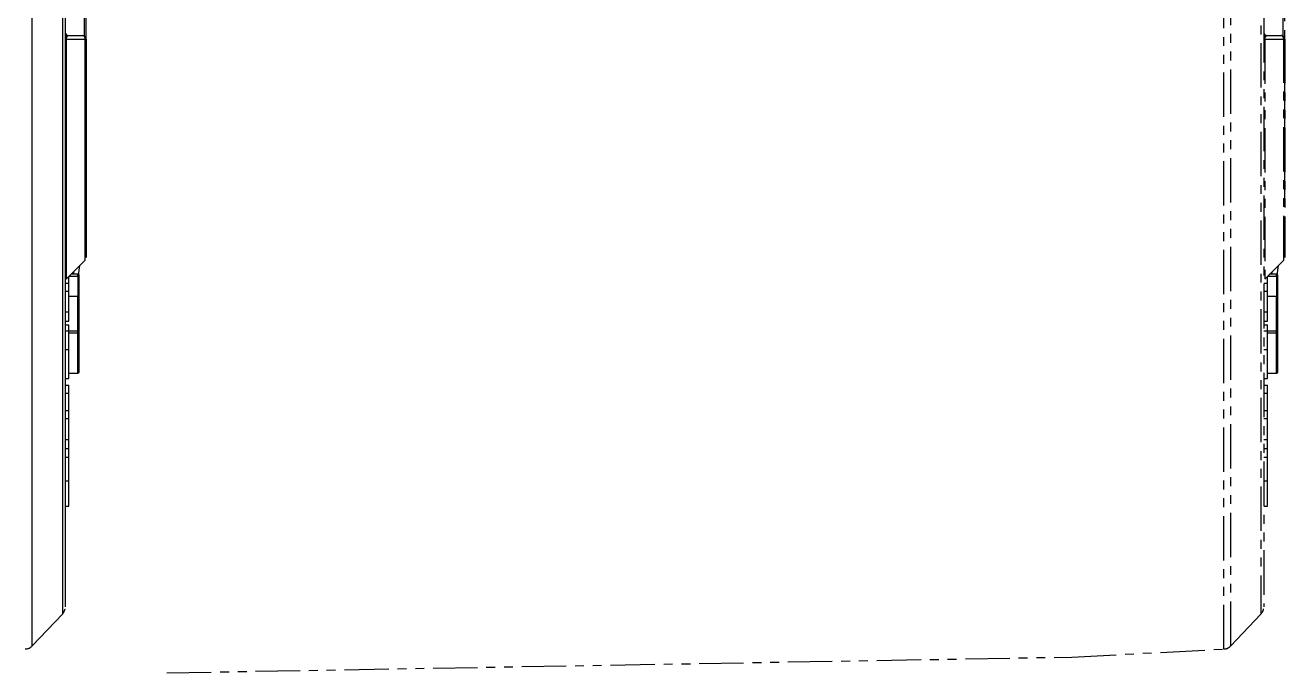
# Model space of a CAD drawing. Header units: millimetres. Extents: x 2687 to 4367, y 1046 to 2234.
# Drawn here: x 3773.8 to 3954.1, y 1420.2 to 1513 of the extents above; entities that cross this region are included whole.
import ezdxf

# ---------------------------------------------------------------- set-up
doc = ezdxf.new("R2010")
doc.units = ezdxf.units.MM
doc.linetypes.add('PHANTOM', pattern=[12.7, 6.35, -1.27, 1.27, -1.27, 1.27, -1.27])

msp = doc.modelspace()

# ---------------------------------------------------------------- linework, layer by layer
at = {"color": 7, "linetype": 'Continuous', "lineweight": 25}
for p, q in [((3782.39, 1510.933), (3779.682, 1510.935)), ((3779.915, 1511.434), (3780.036, 1511.464)), ((3780.036, 1511.464), (3782.036, 1511.464)), ((3782.39, 1510.002), (3782.39, 1510.933)), ((3782.519, 1488.115), (3782.529, 1488.117)), ((3782.472, 1485.404), (3782.496, 1485.332)), ((3782.509, 1485.301), (3782.49, 1485.364)), ((3782.536, 1485.119), (3782.511, 1485.294)), ((3782.519, 1485.265), (3782.512, 1485.289)), ((3779.682, 1476.61), (3782.389, 1479.317)), ((3781.42, 1477.156), (3781.638, 1478.566)), ((3780.036, 1476.039), (3780.036, 1476.964)), ((3780.111, 1477.039), (3781.335, 1477.039)), ((3781.335, 1477.293), (3780.365, 1477.293)), ((3781.335, 1477.296), (3780.368, 1477.296)), ((3780.732, 1477.296), (3780.732, 1477.66)), ((3780.735, 1477.296), (3780.735, 1477.663)), ((3781.335, 1477.293), (3781.335, 1477.296)), ((3779.536, 1476.039), (3780.036, 1476.039)), ((3779.536, 1474.894), (3780.036, 1474.894)), ((3780.036, 1474.894), (3780.036, 1476.039)), ((3780.036, 1471.876), (3780.036, 1474.894)), ((3781.335, 1474.114), (3780.036, 1474.114)), ((3781.335, 1469.182), (3781.335, 1474.114)), ((3781.536, 1469.04), (3781.535, 1473.973)), ((3780.036, 1471.876), (3779.536, 1471.876)), ((3779.536, 1470.588), (3780.036, 1470.588)), ((3779.536, 1470.062), (3780.036, 1470.062)), ((3780.036, 1469.216), (3780.036, 1470.062)), ((3779.536, 1469.216), (3780.036, 1469.216)), ((3780.036, 1466.54), (3780.036, 1469.216)), ((3780.036, 1469.182), (3781.335, 1469.182)), ((3780.036, 1468.928), (3781.335, 1468.928)), ((3781.536, 1465.902), (3781.536, 1469.04)), ((3779.536, 1466.54), (3780.036, 1466.54)), ((3781.535, 1463.313), (3781.536, 1465.902)), ((3779.536, 1462.356), (3780.036, 1462.356)), ((3780.036, 1463.147), (3781.335, 1463.147)), ((3780.036, 1463.113), (3781.335, 1463.113)), ((3779.536, 1461.395), (3780.036, 1461.395)), ((3779.536, 1460.252), (3780.036, 1460.252)), ((3780.036, 1457.791), (3780.036, 1460.252)), ((3779.536, 1457.791), (3780.036, 1457.791)), ((3780.036, 1456.647), (3780.036, 1457.791)), ((3779.536, 1456.647), (3780.036, 1456.647)), ((3780.036, 1453.628), (3780.036, 1456.647)), ((3779.536, 1453.628), (3780.036, 1453.628)), ((3779.536, 1452.35), (3780.036, 1452.35)), ((3779.536, 1451.105), (3780.036, 1451.105)), ((3779.536, 1447.696), (3780.036, 1447.696)), ((3780.036, 1444.084), (3780.036, 1447.696)), ((3779.536, 1444.084), (3780.036, 1444.084)), ((3774.8, 1424.088), (3779.124, 1428.645))]:
    msp.add_line(p, q, dxfattribs=at)
at = {"color": 7, "linetype": 'PHANTOM', "lineweight": 25}
for p, q in [((3953.938, 1510.933), (3951.231, 1510.935)), ((3951.463, 1511.434), (3951.584, 1511.464)), ((3951.584, 1511.464), (3953.584, 1511.464)), ((3953.938, 1510.002), (3953.938, 1510.933)), ((3954.067, 1488.115), (3954.078, 1488.117)), ((3954.02, 1485.404), (3954.045, 1485.332)), ((3954.057, 1485.301), (3954.039, 1485.364)), ((3954.084, 1485.119), (3954.06, 1485.294)), ((3954.067, 1485.265), (3954.061, 1485.289)), ((3951.231, 1476.61), (3953.938, 1479.317)), ((3952.969, 1477.156), (3953.187, 1478.566)), ((3951.584, 1476.039), (3951.584, 1476.964)), ((3951.66, 1477.039), (3952.884, 1477.039)), ((3952.884, 1477.293), (3951.913, 1477.293)), ((3952.884, 1477.296), (3951.916, 1477.296)), ((3952.281, 1477.296), (3952.281, 1477.66)), ((3952.284, 1477.296), (3952.284, 1477.663)), ((3952.884, 1477.293), (3952.884, 1477.296)), ((3951.084, 1476.039), (3951.584, 1476.039)), ((3951.084, 1474.894), (3951.584, 1474.894)), ((3951.584, 1474.894), (3951.584, 1476.039)), ((3951.584, 1471.876), (3951.584, 1474.894)), ((3952.884, 1474.114), (3951.584, 1474.114)), ((3952.884, 1469.182), (3952.884, 1474.114)), ((3953.084, 1469.04), (3953.084, 1473.973)), ((3951.584, 1471.876), (3951.084, 1471.876)), ((3951.084, 1470.588), (3951.584, 1470.588)), ((3951.084, 1470.062), (3951.584, 1470.062)), ((3951.584, 1469.216), (3951.584, 1470.062)), ((3951.084, 1469.216), (3951.584, 1469.216)), ((3951.584, 1466.54), (3951.584, 1469.216)), ((3951.584, 1469.182), (3952.884, 1469.182)), ((3951.584, 1468.928), (3952.884, 1468.928)), ((3953.084, 1465.902), (3953.084, 1469.04)), ((3951.084, 1466.54), (3951.584, 1466.54)), ((3953.084, 1463.313), (3953.084, 1465.902)), ((3951.084, 1462.356), (3951.584, 1462.356)), ((3951.584, 1463.147), (3952.884, 1463.147)), ((3951.584, 1463.113), (3952.884, 1463.113)), ((3951.084, 1461.395), (3951.584, 1461.395)), ((3951.084, 1460.252), (3951.584, 1460.252)), ((3951.584, 1457.791), (3951.584, 1460.252)), ((3951.084, 1457.791), (3951.584, 1457.791)), ((3951.584, 1456.647), (3951.584, 1457.791)), ((3951.084, 1456.647), (3951.584, 1456.647)), ((3951.584, 1453.628), (3951.584, 1456.647)), ((3951.084, 1453.628), (3951.584, 1453.628)), ((3951.084, 1452.35), (3951.584, 1452.35)), ((3951.084, 1451.105), (3951.584, 1451.105)), ((3951.084, 1447.696), (3951.584, 1447.696)), ((3951.584, 1444.084), (3951.584, 1447.696)), ((3951.084, 1444.084), (3951.584, 1444.084)), ((3946.348, 1424.088), (3950.672, 1428.645)), ((3923.61, 1422.484), (3945.339, 1423.623)), ((3794.084, 1420.223), (3923.61, 1422.484))]:
    msp.add_line(p, q, dxfattribs=at)
at = {"color": 7, "linetype": 'PHANTOM', "lineweight": 25, "flags": 128}
for points in [[(3945.339, 1423.623), (3945.339, 1423.631), (3945.339, 1423.884), (3945.339, 1424.485), (3945.339, 1425.434), (3945.339, 1426.726), (3945.339, 1428.356), (3945.339, 1430.318), (3945.339, 1432.605), (3945.339, 1435.207), (3945.339, 1438.114), (3945.339, 1441.316), (3945.339, 1444.799), (3945.339, 1448.551), (3945.339, 1452.556), (3945.339, 1456.8), (3945.339, 1461.265), (3945.339, 1465.934), (3945.339, 1470.79), (3945.339, 1475.813), (3945.339, 1480.984), (3945.339, 1486.283), (3945.339, 1491.689), (3945.339, 1497.182), (3945.339, 1502.739), (3945.339, 1508.341), (3945.339, 1513.964), (3945.339, 1519.587), (3945.339, 1525.188), (3945.339, 1530.746), (3945.339, 1536.238), (3945.339, 1541.645), (3945.339, 1546.944), (3945.339, 1552.115), (3945.339, 1557.138), (3945.339, 1561.993), (3945.339, 1566.663), (3945.339, 1571.128), (3945.339, 1575.371), (3945.339, 1579.376), (3945.339, 1583.128), (3945.339, 1586.611), (3945.339, 1589.813), (3945.339, 1592.72), (3945.339, 1595.323), (3945.339, 1597.609), (3945.339, 1599.571), (3945.339, 1601.202), (3945.339, 1602.493), (3945.339, 1603.442), (3945.339, 1604.044), (3945.339, 1604.296), (3945.339, 1604.305)], [(3946.348, 1424.088), (3946.348, 1424.1), (3946.348, 1424.372), (3946.348, 1425.005), (3946.348, 1425.997), (3946.348, 1427.342), (3946.348, 1429.036), (3946.348, 1431.072), (3946.348, 1433.442), (3946.348, 1436.135), (3946.349, 1439.143), (3946.349, 1442.451), (3946.349, 1446.047), (3946.349, 1449.917), (3946.349, 1454.044), (3946.349, 1458.413), (3946.349, 1463.005), (3946.349, 1467.802), (3946.349, 1472.785), (3946.349, 1477.934), (3946.349, 1483.228), (3946.349, 1488.646), (3946.349, 1494.166), (3946.349, 1499.765), (3946.349, 1505.422), (3946.349, 1511.113), (3946.349, 1516.815), (3946.349, 1522.506), (3946.349, 1528.162), (3946.349, 1533.762), (3946.349, 1539.281), (3946.349, 1544.699), (3946.349, 1549.993), (3946.349, 1555.142), (3946.349, 1560.125), (3946.349, 1564.923), (3946.349, 1569.515), (3946.349, 1573.883), (3946.349, 1578.011), (3946.349, 1581.88), (3946.349, 1585.477), (3946.349, 1588.785), (3946.348, 1591.792), (3946.348, 1594.486), (3946.348, 1596.855), (3946.348, 1598.891), (3946.348, 1600.585), (3946.348, 1601.931), (3946.348, 1602.922), (3946.348, 1603.555), (3946.348, 1603.828), (3946.348, 1603.839)], [(3950.672, 1599.283), (3950.672, 1599.275), (3950.672, 1599.022), (3950.672, 1598.41), (3950.672, 1597.443), (3950.672, 1596.124), (3950.672, 1594.46), (3950.672, 1592.457), (3950.672, 1590.123), (3950.672, 1587.469), (3950.672, 1584.505), (3950.672, 1581.245), (3950.672, 1577.701), (3950.672, 1573.889), (3950.672, 1569.824), (3950.672, 1565.525), (3950.672, 1561.008), (3950.672, 1556.293), (3950.672, 1551.401), (3950.672, 1546.35), (3950.673, 1541.163), (3950.673, 1535.862), (3950.673, 1530.469), (3950.673, 1525.006), (3950.673, 1519.496), (3950.673, 1513.964), (3950.673, 1508.431), (3950.673, 1502.922), (3950.673, 1497.459), (3950.673, 1492.065), (3950.673, 1486.764), (3950.672, 1481.577), (3950.672, 1476.527), (3950.672, 1471.634), (3950.672, 1466.919), (3950.672, 1462.403), (3950.672, 1458.103), (3950.672, 1454.039), (3950.672, 1450.227), (3950.672, 1446.683), (3950.672, 1443.422), (3950.672, 1440.459), (3950.672, 1437.804), (3950.672, 1435.471), (3950.672, 1433.467), (3950.672, 1431.803), (3950.672, 1430.485), (3950.672, 1429.517), (3950.672, 1428.906), (3950.672, 1428.652), (3950.672, 1428.645)], [(3953.795, 1516.51), (3953.795, 1513.964), (3953.795, 1511.416)], [(3951.231, 1510.935), (3951.231, 1507.171), (3951.231, 1503.478), (3951.231, 1499.893), (3951.231, 1496.453), (3951.231, 1493.194), (3951.231, 1490.15), (3951.231, 1487.351), (3951.231, 1484.828), (3951.231, 1482.606), (3951.231, 1480.707), (3951.231, 1479.152), (3951.231, 1477.957), (3951.231, 1477.134), (3951.231, 1476.691), (3951.231, 1476.61)], [(3953.938, 1479.317), (3953.938, 1479.4), (3953.938, 1479.817), (3953.938, 1480.582), (3953.938, 1481.688), (3953.938, 1483.123), (3953.938, 1484.872), (3953.938, 1486.917), (3953.938, 1489.239), (3953.938, 1491.812), (3953.938, 1494.612), (3953.938, 1497.608), (3953.938, 1500.771), (3953.938, 1504.069), (3953.938, 1507.468), (3953.938, 1510.002)], [(3952.884, 1477.234), (3952.884, 1477.247), (3952.884, 1477.258), (3952.884, 1477.268), (3952.884, 1477.276), (3952.884, 1477.283), (3952.884, 1477.288), (3952.884, 1477.291), (3952.884, 1477.293)], [(3952.884, 1477.039), (3952.884, 1477.065), (3952.884, 1477.091), (3952.884, 1477.118), (3952.884, 1477.143), (3952.884, 1477.169), (3952.884, 1477.192), (3952.884, 1477.214), (3952.884, 1477.234)], [(3952.884, 1477.039), (3952.884, 1476.651), (3952.884, 1476.257), (3952.884, 1475.861), (3952.884, 1475.473), (3952.884, 1475.097), (3952.884, 1474.742), (3952.884, 1474.412), (3952.884, 1474.114)], [(3952.884, 1468.928), (3952.884, 1468.959), (3952.884, 1468.991), (3952.884, 1469.025), (3952.884, 1469.06), (3952.884, 1469.093), (3952.884, 1469.126), (3952.884, 1469.156), (3952.884, 1469.182)], [(3952.884, 1468.928), (3952.923, 1468.931), (3952.96, 1468.937), (3952.995, 1468.947), (3953.025, 1468.961), (3953.05, 1468.978), (3953.069, 1468.998), (3953.08, 1469.019), (3953.084, 1469.04)], [(3952.884, 1463.147), (3952.884, 1463.743), (3952.884, 1464.378), (3952.884, 1465.051), (3952.884, 1465.76), (3952.884, 1466.505), (3952.884, 1467.282), (3952.884, 1468.09), (3952.884, 1468.928)], [(3952.884, 1463.171), (3952.884, 1463.149), (3952.884, 1463.132), (3952.884, 1463.12), (3952.884, 1463.114), (3952.884, 1463.113)], [(3952.884, 1463.113), (3952.884, 1463.113), (3952.884, 1463.119), (3952.884, 1463.13), (3952.884, 1463.147)]]:
    msp.add_lwpolyline(points, dxfattribs=at)
at = {"color": 7, "linetype": 'Continuous', "lineweight": 25, "flags": 128}
for points in [[(3774.8, 1424.088), (3774.8, 1424.1), (3774.8, 1424.372), (3774.8, 1425.005), (3774.8, 1425.997), (3774.8, 1427.342), (3774.8, 1429.036), (3774.8, 1431.072), (3774.8, 1433.442), (3774.8, 1436.135), (3774.8, 1439.143), (3774.8, 1442.451), (3774.8, 1446.047), (3774.8, 1449.917), (3774.8, 1454.044), (3774.8, 1458.413), (3774.8, 1463.005), (3774.8, 1467.802), (3774.8, 1472.785), (3774.8, 1477.934), (3774.8, 1483.228), (3774.8, 1488.646), (3774.8, 1494.166), (3774.8, 1499.765), (3774.8, 1505.422), (3774.8, 1511.113), (3774.8, 1516.815)], [(3782.247, 1516.51), (3782.247, 1513.964), (3782.247, 1511.416)], [(3779.124, 1513.964), (3779.124, 1508.431), (3779.124, 1502.922), (3779.124, 1497.459), (3779.124, 1492.065), (3779.124, 1486.764), (3779.124, 1481.577), (3779.124, 1476.527), (3779.124, 1471.634), (3779.124, 1466.919), (3779.124, 1462.403), (3779.124, 1458.103), (3779.124, 1454.039), (3779.124, 1450.227), (3779.124, 1446.683), (3779.124, 1443.422), (3779.124, 1440.459), (3779.124, 1437.804), (3779.124, 1435.471), (3779.124, 1433.467), (3779.124, 1431.803), (3779.124, 1430.485), (3779.124, 1429.517), (3779.124, 1428.906), (3779.124, 1428.652), (3779.124, 1428.645)], [(3779.682, 1510.935), (3779.682, 1507.171), (3779.682, 1503.478), (3779.682, 1499.893), (3779.682, 1496.453), (3779.682, 1493.194), (3779.682, 1490.15), (3779.682, 1487.351), (3779.682, 1484.828), (3779.682, 1482.606), (3779.682, 1480.707), (3779.682, 1479.152), (3779.682, 1477.957), (3779.682, 1477.134), (3779.682, 1476.691), (3779.682, 1476.61)], [(3782.389, 1479.317), (3782.389, 1479.4), (3782.389, 1479.817), (3782.389, 1480.582), (3782.389, 1481.688), (3782.389, 1483.123), (3782.389, 1484.872), (3782.389, 1486.917), (3782.39, 1489.239), (3782.39, 1491.812), (3782.39, 1494.612), (3782.39, 1497.608), (3782.39, 1500.771), (3782.39, 1504.069), (3782.39, 1507.468), (3782.39, 1510.002)], [(3781.335, 1477.234), (3781.335, 1477.247), (3781.335, 1477.258), (3781.335, 1477.268), (3781.335, 1477.276), (3781.335, 1477.283), (3781.335, 1477.288), (3781.335, 1477.291), (3781.335, 1477.293)], [(3781.335, 1477.039), (3781.335, 1477.065), (3781.335, 1477.091), (3781.335, 1477.118), (3781.335, 1477.143), (3781.335, 1477.169), (3781.335, 1477.192), (3781.335, 1477.214), (3781.335, 1477.234)], [(3781.335, 1477.039), (3781.335, 1476.651), (3781.335, 1476.257), (3781.335, 1475.861), (3781.335, 1475.473), (3781.335, 1475.097), (3781.335, 1474.742), (3781.335, 1474.412), (3781.335, 1474.114)], [(3781.335, 1463.147), (3781.335, 1463.743), (3781.335, 1464.378), (3781.335, 1465.051), (3781.335, 1465.76), (3781.335, 1466.505), (3781.335, 1467.282), (3781.335, 1468.09), (3781.335, 1468.928)], [(3781.335, 1468.928), (3781.335, 1468.959), (3781.335, 1468.991), (3781.335, 1469.025), (3781.335, 1469.06), (3781.335, 1469.093), (3781.335, 1469.126), (3781.335, 1469.156), (3781.335, 1469.182)], [(3781.335, 1468.928), (3781.375, 1468.931), (3781.412, 1468.937), (3781.447, 1468.947), (3781.477, 1468.961), (3781.502, 1468.978), (3781.52, 1468.998), (3781.532, 1469.019), (3781.536, 1469.04)], [(3781.335, 1463.171), (3781.335, 1463.149), (3781.335, 1463.132), (3781.335, 1463.12), (3781.335, 1463.114), (3781.335, 1463.113)], [(3781.335, 1463.113), (3781.335, 1463.113), (3781.335, 1463.119), (3781.335, 1463.13), (3781.335, 1463.147)]]:
    msp.add_lwpolyline(points, dxfattribs=at)
at = {"color": 7, "linetype": 'Continuous', "lineweight": 25}
for centre, radius, start, end in [((3780.036, 1511.964), 0.5, 180, 270.00004), ((3782.036, 1510.964), 0.5, 360, 90), ((3782.408, 1511.209), 0.277, 266.22785, 297.62362), ((3781.335, 1477.096), 0.2, 360, 90), ((3781.336, 1477.093), 0.2, 0.01246, 90.01247), ((3781.382, 1477.266), 0.232, 258.43864, 311.54119), ((3781.36, 1473.938), 0.179, 11.42145, 98.04956), ((3781.361, 1469.005), 0.179, 11.42145, 98.04956), ((3781.351, 1463.332), 0.185, 265.15004, 354.14429)]:
    msp.add_arc(centre, radius, start, end, dxfattribs=at)
at = {"color": 7, "linetype": 'PHANTOM', "lineweight": 25}
for centre, radius, start, end in [((3951.584, 1511.964), 0.5, 180, 270.00004), ((3953.584, 1510.964), 0.5, 360, 90), ((3953.956, 1511.209), 0.277, 266.22785, 297.62362), ((3952.884, 1477.096), 0.2, 360, 90), ((3952.884, 1477.093), 0.2, 0.01246, 90.01247), ((3952.93, 1477.266), 0.232, 258.43864, 311.54119), ((3952.909, 1473.938), 0.179, 11.42145, 98.04956), ((3952.909, 1469.005), 0.179, 11.42145, 98.04956), ((3952.9, 1463.332), 0.185, 265.15004, 354.14429)]:
    msp.add_arc(centre, radius, start, end, dxfattribs=at)
at = {"color": 7, "linetype": 'Continuous', "lineweight": 25}
msp.add_open_spline([(3782.536, 1488.119), (3782.536, 1488.884), (3782.536, 1490.414), (3782.536, 1493.14), (3782.536, 1496.135), (3782.536, 1499.389), (3782.536, 1502.848), (3782.536, 1506.465), (3782.536, 1510.187), (3782.536, 1513.964), (3782.536, 1517.74), (3782.536, 1521.463), (3782.536, 1525.079), (3782.536, 1528.538), (3782.536, 1531.793), (3782.536, 1534.787), (3782.536, 1537.514), (3782.536, 1539.044), (3782.536, 1539.809)], degree=3, dxfattribs=at)
at = {"color": 7, "linetype": 'PHANTOM', "lineweight": 25}
msp.add_open_spline([(3954.084, 1488.119), (3954.084, 1488.884), (3954.084, 1490.414), (3954.084, 1493.14), (3954.084, 1496.135), (3954.084, 1499.389), (3954.084, 1502.848), (3954.084, 1506.465), (3954.084, 1510.187), (3954.084, 1513.964), (3954.084, 1517.74), (3954.084, 1521.463), (3954.084, 1525.079), (3954.084, 1528.538), (3954.084, 1531.793), (3954.084, 1534.787), (3954.084, 1537.514), (3954.084, 1539.044), (3954.084, 1539.809)], degree=3, dxfattribs=at)
at = {"color": 7, "linetype": 'Continuous', "lineweight": 25}
for points, knots in [([(3779.536, 1513.964), (3779.536, 1511.001), (3779.536, 1505.076), (3779.536, 1496.286), (3779.536, 1487.693), (3779.536, 1479.392), (3779.536, 1471.475), (3779.536, 1464.03), (3779.536, 1457.14), (3779.536, 1450.881), (3779.536, 1445.323), (3779.536, 1440.527), (3779.536, 1436.549), (3779.536, 1433.425), (3779.536, 1431.214), (3779.536, 1429.857), (3779.536, 1429.741), (3779.536, 1429.684)], [0, 0, 0, 0, 0.066684, 0.133368, 0.200052, 0.266736, 0.33342, 0.400104, 0.466788, 0.533472, 0.600156, 0.66684, 0.7335241, 0.8002081, 0.8668921, 0.9335761, 1, 1, 1, 1]), ([(3779.915, 1511.434), (3779.85, 1511.433), (3779.746, 1511.431), (3779.687, 1511.392), (3779.665, 1511.377)], [0, 0, 0, 0, 0.6187385, 1, 1, 1, 1]), ([(3779.682, 1510.935), (3779.682, 1510.956), (3779.682, 1510.998), (3779.69, 1511.083), (3779.714, 1511.179), (3779.754, 1511.27), (3779.82, 1511.372), (3779.876, 1511.409), (3779.915, 1511.434)], [0, 0, 0, 0, 0.06574553, 0.13122986, 0.27289447, 0.43590199, 0.61544419, 1, 1, 1, 1]), ([(3782.39, 1510.933), (3782.387, 1510.998), (3782.384, 1511.098), (3782.342, 1511.222), (3782.298, 1511.306), (3782.24, 1511.377), (3782.155, 1511.445), (3782.082, 1511.457), (3782.036, 1511.464)], [0, 0, 0, 0, 0.2385849, 0.3638389, 0.5000025, 0.6213043, 0.7614151, 1, 1, 1, 1]), ([(3782.536, 1510.964), (3782.536, 1509.602), (3782.536, 1506.879), (3782.536, 1502.907), (3782.536, 1499.091), (3782.536, 1495.489), (3782.536, 1492.153), (3782.536, 1489.13), (3782.536, 1486.465), (3782.536, 1484.193), (3782.536, 1482.353), (3782.536, 1480.957), (3782.536, 1480.069), (3782.536, 1479.656), (3782.536, 1479.713), (3782.536, 1479.728)], [0, 0, 0, 0, 0.0808771, 0.1617542, 0.24263131, 0.32350841, 0.40438551, 0.48526261, 0.56613971, 0.64701681, 0.72789392, 0.80877102, 0.88964812, 0.97052522, 1, 1, 1, 1]), ([(3782.513, 1485.283), (3782.516, 1485.275), (3782.535, 1485.223), (3782.535, 1485.166), (3782.536, 1485.119)], [0, 0, 0, 0, 0.1486571, 1, 1, 1, 1]), ([(3782.536, 1482.3), (3782.536, 1482.294), (3782.536, 1482.28), (3782.536, 1482.765), (3782.536, 1483.664), (3782.536, 1484.634), (3782.536, 1485.119)], [0, 0, 0, 0, 0.1673104, 0.4448736, 0.7224368, 1, 1, 1, 1]), ([(3781.535, 1473.973), (3781.535, 1474.184), (3781.535, 1474.612), (3781.535, 1475.413), (3781.535, 1476.266), (3781.535, 1476.82), (3781.535, 1477.093)], [0, 0, 0, 0, 0.245589, 0.5, 0.754411, 1, 1, 1, 1]), ([(3780.036, 1470.588), (3780.036, 1470.675), (3780.036, 1470.849), (3780.036, 1471.152), (3780.036, 1471.548), (3780.036, 1471.745), (3780.036, 1471.876)], [0, 0, 0, 0, 0.1250401, 0.2502359, 0.4998742, 1, 1, 1, 1]), ([(3780.036, 1462.356), (3780.036, 1462.39), (3780.036, 1462.46), (3780.036, 1463.09), (3780.036, 1463.922), (3780.036, 1464.712), (3780.036, 1465.605), (3780.036, 1466.228), (3780.036, 1466.54)], [0, 0, 0, 0, 0.25015941, 0.49958066, 0.62466902, 0.74973011, 0.87480959, 1, 1, 1, 1]), ([(3780.036, 1460.252), (3780.036, 1460.348), (3780.036, 1460.467), (3780.036, 1460.743), (3780.036, 1460.987), (3780.036, 1461.231), (3780.036, 1461.395)], [0, 0, 0, 0, 0.5004596, 0.6283614, 0.7507034, 1, 1, 1, 1]), ([(3780.036, 1452.35), (3780.036, 1452.436), (3780.036, 1452.608), (3780.036, 1452.909), (3780.036, 1453.301), (3780.036, 1453.497), (3780.036, 1453.628)], [0, 0, 0, 0, 0.125077, 0.2502224, 0.4998872, 1, 1, 1, 1]), ([(3780.036, 1450.934), (3780.036, 1451.094), (3780.036, 1451.335), (3780.036, 1451.839), (3780.036, 1452.18), (3780.036, 1452.35)], [0, 0, 0, 0, 0.5005372, 0.7503463, 1, 1, 1, 1]), ([(3780.036, 1447.696), (3780.036, 1448.1), (3780.036, 1448.906), (3780.036, 1449.897), (3780.036, 1450.549), (3780.036, 1450.897), (3780.036, 1451.043), (3780.036, 1451.099), (3780.036, 1451.103), (3780.036, 1451.105)], [0, 0, 0, 0, 0.2503213, 0.4998014, 0.6247836, 0.7496745, 0.8746984, 0.9373467, 1, 1, 1, 1]), ([(3779.221, 1428.773), (3779.255, 1428.814), (3779.349, 1428.928), (3779.437, 1429.134), (3779.492, 1429.297), (3779.504, 1429.373), (3779.505, 1429.377)], [0, 0, 0, 0, 0.2393477, 0.6547521, 0.9846919, 1, 1, 1, 1]), ([(3773.794, 1423.648), (3773.876, 1423.646), (3774.121, 1423.643), (3774.468, 1423.812), (3774.734, 1423.998), (3774.828, 1424.125), (3774.842, 1424.145)], [0, 0, 0, 0, 0.2019411, 0.6071505, 0.9370498, 1, 1, 1, 1])]:
    msp.add_open_spline(points, degree=3, knots=knots, dxfattribs=at)
at = {"color": 7, "linetype": 'PHANTOM', "lineweight": 25}
for points, knots in [([(3951.084, 1513.964), (3951.084, 1511.001), (3951.084, 1505.076), (3951.084, 1496.286), (3951.084, 1487.693), (3951.084, 1479.392), (3951.084, 1471.475), (3951.084, 1464.03), (3951.084, 1457.14), (3951.084, 1450.881), (3951.084, 1445.323), (3951.084, 1440.527), (3951.084, 1436.549), (3951.084, 1433.425), (3951.084, 1431.214), (3951.084, 1429.857), (3951.084, 1429.741), (3951.084, 1429.684)], [0, 0, 0, 0, 0.066684, 0.133368, 0.200052, 0.266736, 0.33342, 0.400104, 0.466788, 0.533472, 0.600156, 0.66684, 0.7335241, 0.8002081, 0.8668921, 0.9335761, 1, 1, 1, 1]), ([(3951.463, 1511.434), (3951.398, 1511.433), (3951.294, 1511.431), (3951.236, 1511.392), (3951.214, 1511.377)], [0, 0, 0, 0, 0.6187385, 1, 1, 1, 1]), ([(3951.231, 1510.935), (3951.231, 1510.956), (3951.23, 1510.998), (3951.239, 1511.083), (3951.262, 1511.179), (3951.302, 1511.27), (3951.369, 1511.372), (3951.425, 1511.409), (3951.463, 1511.434)], [0, 0, 0, 0, 0.06574553, 0.13122986, 0.27289447, 0.43590199, 0.61544419, 1, 1, 1, 1]), ([(3953.938, 1510.933), (3953.936, 1510.998), (3953.932, 1511.098), (3953.89, 1511.222), (3953.846, 1511.306), (3953.788, 1511.377), (3953.704, 1511.445), (3953.631, 1511.457), (3953.584, 1511.464)], [0, 0, 0, 0, 0.2385849, 0.3638389, 0.5000025, 0.6213043, 0.7614151, 1, 1, 1, 1]), ([(3954.084, 1510.964), (3954.084, 1509.602), (3954.084, 1506.879), (3954.084, 1502.907), (3954.084, 1499.091), (3954.084, 1495.489), (3954.084, 1492.153), (3954.084, 1489.13), (3954.084, 1486.465), (3954.084, 1484.193), (3954.084, 1482.353), (3954.084, 1480.957), (3954.084, 1480.069), (3954.084, 1479.656), (3954.084, 1479.713), (3954.084, 1479.728)], [0, 0, 0, 0, 0.0808771, 0.1617542, 0.24263131, 0.32350841, 0.40438551, 0.48526261, 0.56613971, 0.64701681, 0.72789392, 0.80877102, 0.88964812, 0.97052522, 1, 1, 1, 1]), ([(3954.061, 1485.283), (3954.064, 1485.275), (3954.083, 1485.223), (3954.084, 1485.166), (3954.084, 1485.119)], [0, 0, 0, 0, 0.1486571, 1, 1, 1, 1]), ([(3954.084, 1482.3), (3954.084, 1482.294), (3954.084, 1482.28), (3954.084, 1482.765), (3954.084, 1483.664), (3954.084, 1484.634), (3954.084, 1485.119)], [0, 0, 0, 0, 0.1673104, 0.4448736, 0.7224368, 1, 1, 1, 1]), ([(3953.084, 1473.973), (3953.084, 1474.184), (3953.084, 1474.612), (3953.084, 1475.413), (3953.084, 1476.266), (3953.084, 1476.82), (3953.084, 1477.093)], [0, 0, 0, 0, 0.245589, 0.5, 0.754411, 1, 1, 1, 1]), ([(3951.584, 1470.588), (3951.584, 1470.675), (3951.584, 1470.849), (3951.584, 1471.152), (3951.584, 1471.548), (3951.584, 1471.745), (3951.584, 1471.876)], [0, 0, 0, 0, 0.1250401, 0.2502359, 0.4998742, 1, 1, 1, 1]), ([(3951.584, 1462.356), (3951.584, 1462.39), (3951.584, 1462.46), (3951.584, 1463.09), (3951.584, 1463.922), (3951.584, 1464.712), (3951.584, 1465.605), (3951.584, 1466.228), (3951.584, 1466.54)], [0, 0, 0, 0, 0.25015941, 0.49958066, 0.62466902, 0.74973011, 0.87480959, 1, 1, 1, 1]), ([(3951.584, 1460.252), (3951.584, 1460.348), (3951.584, 1460.467), (3951.584, 1460.743), (3951.584, 1460.987), (3951.584, 1461.231), (3951.584, 1461.395)], [0, 0, 0, 0, 0.5004596, 0.6283614, 0.7507034, 1, 1, 1, 1]), ([(3951.584, 1452.35), (3951.584, 1452.436), (3951.584, 1452.608), (3951.584, 1452.909), (3951.584, 1453.301), (3951.584, 1453.497), (3951.584, 1453.628)], [0, 0, 0, 0, 0.125077, 0.2502224, 0.4998872, 1, 1, 1, 1]), ([(3951.584, 1450.934), (3951.584, 1451.094), (3951.584, 1451.335), (3951.584, 1451.839), (3951.584, 1452.18), (3951.584, 1452.35)], [0, 0, 0, 0, 0.5005372, 0.7503463, 1, 1, 1, 1]), ([(3951.584, 1447.696), (3951.584, 1448.1), (3951.584, 1448.906), (3951.584, 1449.897), (3951.584, 1450.549), (3951.584, 1450.897), (3951.584, 1451.043), (3951.584, 1451.099), (3951.584, 1451.103), (3951.584, 1451.105)], [0, 0, 0, 0, 0.2503213, 0.4998014, 0.6247836, 0.7496745, 0.8746984, 0.9373467, 1, 1, 1, 1]), ([(3950.769, 1428.773), (3950.803, 1428.814), (3950.897, 1428.928), (3950.986, 1429.134), (3951.041, 1429.297), (3951.053, 1429.373), (3951.053, 1429.377)], [0, 0, 0, 0, 0.2393477, 0.6547521, 0.9846919, 1, 1, 1, 1]), ([(3945.343, 1423.648), (3945.424, 1423.646), (3945.669, 1423.643), (3946.017, 1423.812), (3946.283, 1423.998), (3946.376, 1424.125), (3946.391, 1424.145)], [0, 0, 0, 0, 0.2019411, 0.6071505, 0.9370498, 1, 1, 1, 1])]:
    msp.add_open_spline(points, degree=3, knots=knots, dxfattribs=at)

doc.saveas('drawing.dxf')
